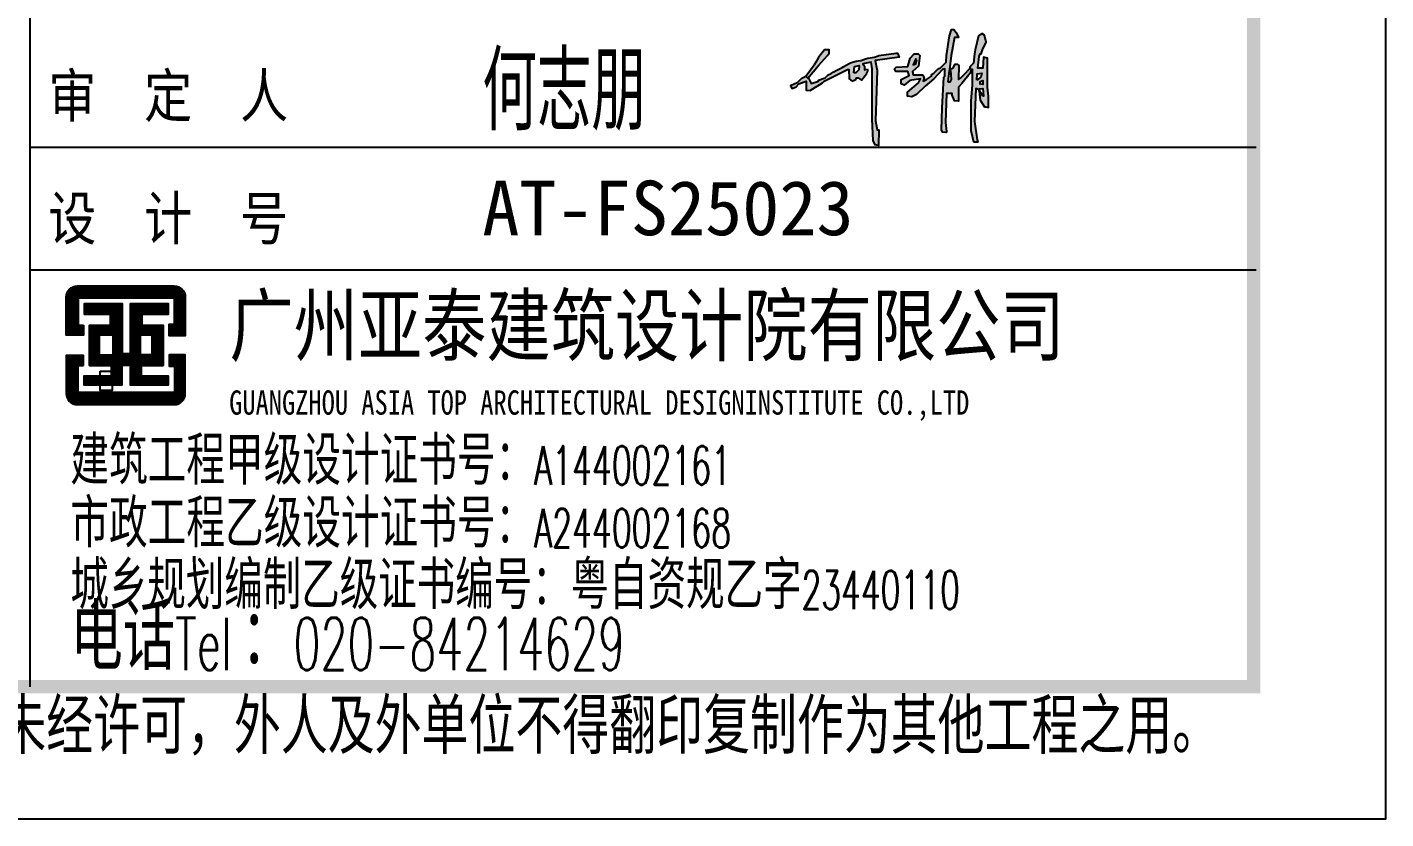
# Model space of a CAD drawing. Header units: millimetres. Extents: x 684779 to 686470, y 2544898 to 2545979.
# Drawn here: x 685718.8 to 685821.6, y 2545510.9 to 2545570.8 of the extents above; entities that cross this region are included whole.
import ezdxf

# ---------------------------------------------------------------- set-up
doc = ezdxf.new("R2010")
doc.units = ezdxf.units.MM
for name, color, linetype in [('13', 13, 'Continuous'), ('14', 14, 'Continuous'), ('PUB_TITLE', 4, 'Continuous'), ('RAS2DXF', 7, 'Continuous')]:
    doc.layers.add(name, color=color, linetype=linetype)
doc.styles.add('HT', font='')
doc.styles.add('HZTXT', font='romane.shx', dxfattribs={"width": 0.7, "bigfont": 'hztxt.shx'})
doc.styles.get("Standard").update_dxf_attribs({"font": ''})
doc.styles.add('TXT', font='txt')
doc.styles.add('天正', font='simplex8.shx', dxfattribs={"width": 0.8, "bigfont": 'hztxt.shx'})
doc.styles.add('宋体', font='')
doc.styles.get('HT').set_extended_font_data('SimHei')
doc.styles.get('Standard').set_extended_font_data('SimSun')
doc.styles.get('宋体').set_extended_font_data('SimSun')

# ---------------------------------------------------------------- blocks, each defined once
blk = doc.blocks.new('A$C38097BB6')
at = {"linetype": 'Continuous'}
h = blk.add_hatch(color=4, dxfattribs=at)
h.dxf.hatch_style = 1
h.paths.add_polyline_path([(1561, 923), (1554, 964), (1629, 1032), (1643, 1162), (1622, 1183), (1575, 1183), (1527, 1128), (1499, 1025), (1356, 1019), (1335, 998), (1349, 964), (1499, 964), (1513, 916), (1417, 868), (1417, 813), (1451, 800), (1520, 854), (1650, 875), (1629, 827), (1492, 711), (1492, 663), (1547, 656), (1602, 683), (1711, 786), (1814, 875), (1923, 991), (1951, 998), (1951, 909), (1937, 896), (1917, 519), (1910, 253), (1923, 225), (1964, 218), (1971, 232), (1958, 341), (1971, 697), (2040, 697), (2040, 677), (2067, 608), (2115, 601), (2115, 772), (2156, 820), (2259, 943), (2272, 991), (2286, 991), (2286, 800), (2272, 608), (2272, 239), (2306, 102), (2354, 102), (2347, 129), (2313, 355), (2327, 759), (2361, 745), (2373, 746), (2375, 752), (2416, 759), (2423, 663), (2402, 670), (2395, 704), (2382, 704), (2382, 725), (2368, 725), (2382, 615), (2436, 533), (2450, 533), (2484, 526), (2484, 663), (2471, 772), (2471, 1128), (2423, 1142), (2416, 1005), (2354, 1005), (2368, 1149), (2382, 1183), (2395, 1183), (2409, 1231), (2457, 1326), (2436, 1409), (2402, 1429), (2361, 1402), (2320, 1231), (2313, 1183), (2300, 1067), (2259, 1025), (2252, 998), (2224, 971), (2224, 964), (2142, 882), (2115, 868), (2122, 1039), (2101, 1053), (2074, 1053), (2053, 1012), (2005, 991), (2026, 1162), (2067, 1381), (2115, 1381), (2088, 1443), (2060, 1477), (2033, 1477), (2005, 1402), (1971, 1162), (1964, 1080), (1896, 1012), (1869, 998), (1814, 943), (1787, 930), (1787, 909), (1725, 868), (1684, 848), (1698, 889), (1677, 923)])
h.paths.add_polyline_path([(1561, 1046), (1595, 1121), (1608, 1108), (1595, 1060)], flags=16)
h.paths.add_polyline_path([(2005, 978), (2019, 978), (2026, 868), (2012, 834), (1992, 834)], flags=16)
h.paths.add_polyline_path([(2341, 861), (2347, 937), (2402, 943), (2389, 896)], flags=16)
h.paths.add_polyline_path([(2382, 812), (2382, 841), (2416, 854), (2416, 807)], flags=16)
h = blk.add_hatch(color=4, dxfattribs=at)
h.dxf.hatch_style = 1
h.paths.add_polyline_path([(254, 848), (254, 800), (254, 738), (268, 738), (302, 731), (453, 827), (473, 848), (761, 991), (774, 991), (781, 875), (815, 848), (863, 868), (870, 889), (891, 889), (932, 861), (993, 937), (1014, 976), (1002, 995), (966, 984), (966, 1032), (946, 1058), (1048, 1080), (1062, 998), (1062, 697), (1062, 383), (1075, 123), (1096, 68), (1137, 61), (1144, 253), (1123, 253), (1103, 362), (1123, 978), (1096, 1101), (1390, 1142), (1369, 1190), (1356, 1190), (1144, 1162), (1133, 1155), (1089, 1142), (1007, 1128), (981, 1121), (945, 1108), (933, 1104), (921, 1101), (891, 1094), (866, 1090), (822, 1080), (798, 1071), (770, 1059), (713, 1025), (696, 1014), (644, 991), (627, 980), (583, 957), (560, 941), (521, 923), (513, 917), (502, 903), (487, 889), (405, 861), (405, 848), (316, 820), (282, 882), (275, 882), (248, 909), (200, 882), (166, 848), (145, 827), (108, 810), (63, 788), (83, 759), (131, 779), (166, 813), (228, 837)])
h.paths.add_polyline_path([(836, 950), (843, 1025), (904, 1039), (897, 984), (863, 950)], flags=16)
h = blk.add_hatch(color=4, dxfattribs=at)
h.dxf.hatch_style = 1
h.paths.add_polyline_path([(248, 909), (275, 882), (405, 1039), (514, 1162), (535, 1190), (535, 1231), (480, 1231), (431, 1170), (405, 1135), (371, 1081), (350, 1046)])
for p, q in [((248, 909), (350, 1046)), ((1014, 976), (1002, 995))]:
    blk.add_line(p, q, dxfattribs=at)
at = {"layer": 'RAS2DXF', "color": 0}
for points in [[(2361, 745, 0), (2327, 759, 0), (2313, 355, 0), (2347, 129, 0), (2354, 102, 0), (2306, 102, 0), (2272, 239, 0), (2272, 608, 0), (2286, 800, 0), (2286, 991, 0), (2272, 991, 0), (2259, 943, 0), (2156, 820, 0), (2115, 772, 0), (2115, 601, 0), (2067, 608, 0), (2040, 677, 0), (2040, 697, 0), (1971, 697, 0), (1958, 341, 0), (1971, 232, 0), (1964, 218, 0), (1923, 225, 0), (1910, 253, 0), (1917, 519, 0), (1937, 896, 0), (1951, 909, 0), (1951, 998, 0), (1923, 991, 0), (1814, 875, 0), (1711, 786, 0), (1602, 683, 0), (1547, 656, 0), (1492, 663, 0), (1492, 711, 0), (1629, 827, 0), (1650, 875, 0), (1520, 854, 0), (1451, 800, 0), (1417, 813, 0), (1417, 868, 0), (1513, 916, 0), (1499, 964, 0), (1349, 964, 0), (1335, 998, 0), (1356, 1019, 0), (1499, 1025, 0), (1527, 1128, 0), (1575, 1183, 0), (1622, 1183, 0), (1643, 1162, 0), (1629, 1032, 0), (1554, 964, 0), (1561, 923, 0), (1677, 923, 0), (1698, 889, 0), (1684, 848, 0), (1725, 868, 0), (1787, 909, 0), (1787, 930, 0), (1814, 943, 0), (1869, 998, 0), (1896, 1012, 0), (1964, 1080, 0), (1971, 1162, 0), (2005, 1402, 0), (2033, 1477, 0), (2060, 1477, 0), (2088, 1443, 0), (2115, 1381, 0), (2067, 1381, 0), (2026, 1162, 0), (2005, 991, 0), (2053, 1012, 0), (2074, 1053, 0), (2101, 1053, 0), (2122, 1039, 0), (2115, 868, 0), (2142, 882, 0), (2224, 964, 0)], [(2368, 725, 0), (2375, 752, 0), (2416, 759, 0), (2423, 663, 0), (2402, 670, 0), (2395, 704, 0), (2382, 704, 0), (2382, 725, 0), (2368, 725, 0), (2382, 615, 0), (2436, 533, 0), (2450, 533, 0), (2484, 526, 0), (2484, 663, 0), (2471, 772, 0), (2471, 1128, 0), (2423, 1142, 0), (2416, 1005, 0), (2354, 1005, 0), (2368, 1149, 0), (2382, 1183, 0), (2395, 1183, 0), (2409, 1231, 0), (2457, 1326, 0), (2436, 1409, 0), (2402, 1429, 0), (2361, 1402, 0), (2320, 1231, 0), (2313, 1183, 0), (2300, 1067, 0), (2259, 1025, 0), (2252, 998, 0), (2224, 971, 0), (2224, 964, 0), (2224, 964, 0), (2224, 964, 0)], [(145, 827, 0), (166, 848, 0), (200, 882, 0), (248, 909, 0), (275, 882, 0), (282, 882, 0), (316, 820, 0), (405, 848, 0), (405, 861, 0), (487, 889, 0), (502, 903, 0), (513, 917, 0), (521, 923, 0), (560, 941, 0), (583, 957, 0), (627, 980, 0), (644, 991, 0), (696, 1014, 0), (713, 1025, 0), (770, 1059, 0), (798, 1071, 0), (822, 1080, 0), (866, 1090, 0), (891, 1094, 0), (921, 1101, 0), (933, 1104, 0), (945, 1108, 0), (981, 1121, 0), (1007, 1128, 0), (1089, 1142, 0), (1133, 1155, 0), (1144, 1162, 0), (1356, 1190, 0), (1369, 1190, 0), (1390, 1142, 0), (1096, 1101, 0), (1123, 978, 0), (1103, 362, 0), (1123, 253, 0), (1144, 253, 0), (1137, 61, 0), (1096, 68, 0), (1075, 123, 0), (1062, 383, 0), (1062, 697, 0), (1062, 998, 0), (1048, 1080, 0), (946, 1058, 0), (966, 1032, 0), (966, 984, 0), (1002, 995, 0)], [(275, 882, 0), (405, 1039, 0), (514, 1162, 0), (535, 1190, 0), (535, 1231, 0), (480, 1231, 0), (431, 1170, 0), (405, 1135, 0), (371, 1081, 0), (350, 1046, 0), (350, 1046, 0), (350, 1046, 0)], [(836, 950, 0), (843, 1025, 0), (904, 1039, 0), (897, 984, 0), (863, 950, 0), (836, 950, 0)], [(1608, 1108, 0), (1595, 1121, 0), (1561, 1046, 0), (1595, 1060, 0), (1608, 1108, 0), (1608, 1108, 0)], [(145, 827, 0), (108, 810, 0), (63, 788, 0), (83, 759, 0), (131, 779, 0), (166, 813, 0), (228, 837, 0), (254, 848, 0), (254, 800, 0), (254, 738, 0), (268, 738, 0), (302, 731, 0), (453, 827, 0), (473, 848, 0), (761, 991, 0), (774, 991, 0), (781, 875, 0), (815, 848, 0), (863, 868, 0), (870, 889, 0), (891, 889, 0), (932, 861, 0), (993, 937, 0), (1014, 976, 0)], [(1992, 834, 0), (2005, 978, 0), (2019, 978, 0), (2026, 868, 0), (2012, 834, 0), (1992, 834, 0)], [(2341, 861, 0), (2347, 937, 0), (2402, 943, 0), (2389, 896, 0), (2341, 861, 0)], [(2382, 807, 0), (2382, 841, 0), (2416, 854, 0), (2416, 807, 0), (2375, 813, 0)], [(2373, 746, 0), (2361, 745, 0)]]:
    blk.add_polyline3d(points, dxfattribs=at)
blk = doc.blocks.new('43TGREGEHE')
at = {"layer": '14'}
h = blk.add_hatch(dxfattribs=at)
h.set_pattern_fill('ANSI31', color=256, scale=0.786555, angle=135, style=0)
h.set_pattern_definition([(180, (684026.07152, 2544907.97853), (0, -0.098319415), [])])
edge = h.paths.add_edge_path()
edge.add_line((685736.551, 2545544.085), (685736.551, 2545543.441))
edge.add_line((685736.551, 2545543.441), (685735.444, 2545543.441))
edge.add_line((685735.444, 2545543.441), (685735.444, 2545545.886))
edge.add_arc((685736.152, 2545545.886), 0.708, 90, 180, ccw=False)
edge.add_line((685736.152, 2545546.594), (685742.366, 2545546.594))
edge.add_arc((685742.366, 2545545.886), 0.708, 0, 90, ccw=False)
edge.add_line((685743.074, 2545545.886), (685743.074, 2545543.401))
edge.add_line((685743.074, 2545543.401), (685742.055, 2545543.401))
edge.add_line((685742.055, 2545543.401), (685742.055, 2545544.141))
edge.add_line((685742.055, 2545544.141), (685742.282, 2545544.141))
edge.add_line((685742.282, 2545544.141), (685742.393, 2545544.141))
edge.add_line((685742.393, 2545544.141), (685742.393, 2545545.808))
edge.add_line((685742.393, 2545545.808), (685736.205, 2545545.808))
edge.add_line((685736.205, 2545545.808), (685736.205, 2545544.085))
edge.add_line((685736.205, 2545544.085), (685736.551, 2545544.085))
h.paths.add_polyline_path([(685739.556, 2545542.254), (685739.556, 2545545.463), (685741.973, 2545545.463), (685741.973, 2545544.77), (685740.294, 2545544.77), (685740.294, 2545544.09), (685741.65, 2545544.09), (685741.65, 2545541.49), (685740.24, 2545541.49), (685740.24, 2545540.839), (685741.987, 2545540.839), (685741.987, 2545540.233), (685739.563, 2545540.233), (685739.563, 2545541.503), (685739.015, 2545541.503), (685739.015, 2545540.233), (685736.591, 2545540.233), (685736.591, 2545540.839), (685738.338, 2545540.839), (685738.338, 2545541.49), (685736.928, 2545541.49), (685736.928, 2545544.09), (685738.285, 2545544.09), (685738.285, 2545544.77), (685736.605, 2545544.77), (685736.605, 2545545.463), (685739.023, 2545545.463), (685739.023, 2545542.254)])
h.paths.add_polyline_path([(685737.629, 2545543.433), (685738.397, 2545543.433), (685738.397, 2545542.206), (685737.629, 2545542.206)], flags=16)
h.paths.add_polyline_path([(685740.949, 2545543.433), (685740.182, 2545543.433), (685740.182, 2545542.206), (685740.949, 2545542.206)], flags=16)
edge = h.paths.add_edge_path()
edge.add_line((685736.551, 2545541.494), (685736.551, 2545542.138))
edge.add_line((685736.551, 2545542.138), (685735.444, 2545542.138))
edge.add_line((685735.444, 2545542.138), (685735.444, 2545539.693))
edge.add_arc((685736.152, 2545539.693), 0.708, 180, 270)
edge.add_line((685736.152, 2545538.986), (685742.366, 2545538.986))
edge.add_arc((685742.366, 2545539.693), 0.708, 270, 360)
edge.add_line((685743.074, 2545539.693), (685743.074, 2545542.179))
edge.add_line((685743.074, 2545542.179), (685742.055, 2545542.179))
edge.add_line((685742.055, 2545542.179), (685742.055, 2545541.439))
edge.add_line((685742.055, 2545541.439), (685742.282, 2545541.439))
edge.add_line((685742.282, 2545541.439), (685742.393, 2545541.439))
edge.add_line((685742.393, 2545541.439), (685742.393, 2545539.771))
edge.add_line((685742.393, 2545539.771), (685736.205, 2545539.771))
edge.add_line((685736.205, 2545539.771), (685736.205, 2545541.494))
edge.add_line((685736.205, 2545541.494), (685736.551, 2545541.494))
at = {"layer": '14', "color": 14}
for p, q in [((685733.102, 2545802.152), (685733.102, 2545520.885)), ((685733.102, 2545802.152), (685733.102, 2545520.885)), ((685733.102, 2545555.493), (685811.758, 2545555.493)), ((685733.102, 2545547.628), (685811.758, 2545547.628)), ((685733.102, 2545547.628), (685811.758, 2545547.628))]:
    blk.add_line(p, q, dxfattribs=at)
at = {"layer": '14'}
for points in [[(685736.551, 2545544.085), (685736.551, 2545543.441), (685735.444, 2545543.441), (685735.444, 2545545.886, -0.414214), (685736.152, 2545546.594), (685742.366, 2545546.594, -0.414214), (685743.074, 2545545.886), (685743.074, 2545543.401), (685742.055, 2545543.401), (685742.055, 2545544.141), (685742.282, 2545544.141), (685742.393, 2545544.141), (685742.393, 2545545.808), (685736.205, 2545545.808), (685736.205, 2545544.085)], [(685736.551, 2545541.494), (685736.551, 2545542.138), (685735.444, 2545542.138), (685735.444, 2545539.693, 0.414214), (685736.152, 2545538.986), (685742.366, 2545538.986, 0.414214), (685743.074, 2545539.693), (685743.074, 2545542.179), (685742.055, 2545542.179), (685742.055, 2545541.439), (685742.282, 2545541.439), (685742.393, 2545541.439), (685742.393, 2545539.771), (685736.205, 2545539.771), (685736.205, 2545541.494)]]:
    blk.add_lwpolyline(points, format="xyb", close=True, dxfattribs=at)
blk.add_lwpolyline([(685739.556, 2545542.254), (685739.556, 2545542.254), (685739.556, 2545545.463), (685741.973, 2545545.463), (685741.973, 2545544.77), (685740.294, 2545544.77), (685740.294, 2545544.09), (685741.65, 2545544.09), (685741.65, 2545541.49), (685740.24, 2545541.49), (685740.24, 2545540.839), (685741.987, 2545540.839), (685741.987, 2545540.233), (685739.563, 2545540.233), (685739.563, 2545541.503), (685739.015, 2545541.503), (685739.015, 2545540.233), (685736.591, 2545540.233), (685736.591, 2545540.839), (685738.338, 2545540.839), (685738.338, 2545541.49), (685736.928, 2545541.49), (685736.928, 2545544.09), (685738.285, 2545544.09), (685738.285, 2545544.77), (685736.605, 2545544.77), (685736.605, 2545545.463), (685739.023, 2545545.463), (685739.023, 2545542.254), (685739.556, 2545542.254)], dxfattribs=at)
for points in [[(685740.949, 2545543.433), (685740.182, 2545543.433), (685740.182, 2545542.206), (685740.949, 2545542.206)], [(685737.629, 2545541.12), (685738.397, 2545541.12), (685738.397, 2545539.894), (685737.629, 2545539.894)]]:
    blk.add_lwpolyline(points, close=True, dxfattribs=at)
at = {"xscale": 0.0052437021305928, "yscale": 0.0052437021305928, "zscale": 0.0052437021305928}
blk.add_blockref('A$C38097BB6', (685781.562, 2545555.292), dxfattribs=at)
at = {"layer": '13', "color": 7, "style": 'HZTXT', "width": 0.7}
blk.add_text('何志朋', height=5, dxfattribs=at).set_placement((685762.124, 2545556.577))
at = {"layer": '13', "color": 7, "style": 'TXT'}
blk.add_text('AT-FS25023', height=3.5, dxfattribs=at).set_placement((685762.124, 2545549.851))
at = {"layer": '13', "color": 13, "style": '天正'}
for s, height, rotation, width, p in [('建筑工程甲级设计证书号：', 3.09853, 359.99975, 0.8, (685735.71, 2545533.845)), ('A144002161', 2.4788, 359.99975, 0.6, (685765.456, 2545533.845)), ('市政工程乙级设计证书号：', 3.09853, 359.99975, 0.8, (685735.71, 2545529.817)), ('A244002168', 2.4788, 359.99975, 0.6, (685765.456, 2545529.817)), ('城乡规划编制乙级证书编号：粤自资规乙字', 3.08458, 359.99975, 0.8, (685735.71, 2545525.862)), ('23440110', 2.4677, 359.99975, 0.6, (685782.595, 2545525.862)), ('电话', 4.2011, 359.99981, 0.8, (685735.71, 2545521.953)), ('Tel', 3.3609, 359.99981, 0.6, (685742.431, 2545521.953)), ('：', 4.201, 359.99981, 0.8, (685746.657, 2545521.953)), ('020-84214629', 3.3609, 359.99981, 0.6, (685750.018, 2545521.953))]:
    blk.add_text(s, height=height, rotation=rotation, dxfattribs=dict(at, width=width)).set_placement(p)
at = {"layer": '14', "color": 14, "style": '宋体', "width": 0.82}
for s, p in [('审  定  人', (685734.293, 2545557.426, -195.418)), ('设  计  号', (685734.293, 2545549.56, -195.418))]:
    blk.add_text(s, height=2.7529, dxfattribs=at).set_placement(p)
at = {"layer": '14', "style": 'HT', "width": 0.8}
blk.add_text('广州亚泰建筑设计院有限公司', height=3.77547, dxfattribs=at).set_placement((685745.912, 2545542.177))
at = {"layer": '14', "width": 0.8}
blk.add_text('GUANGZHOU ASIA TOP ARCHITECTURAL DESIGNINSTITUTE CO.,LTD', height=1.55738, rotation=359.99972, dxfattribs=at).set_placement((685745.891, 2545538.339, -195.418))
at = {"layer": '14', "style": 'HZTXT', "width": 0.85}
blk.add_text('图纸版权属设计单位所有，未经许可，外人及外单位不得翻印复制作为其他工程之用。', height=3.5395, rotation=359.99972, dxfattribs=at).set_placement((685695.05, 2545516.572))

msp = doc.modelspace()

# ---------------------------------------------------------------- linework, layer by layer
at = {"layer": 'PUB_TITLE'}
msp.add_lwpolyline([(685227.59, 2545510.885), (685821.59, 2545510.885), (685821.59, 2545930.885), (685227.59, 2545930.885)], close=True, dxfattribs=at)
at = {"layer": 'PUB_TITLE', "const_width": 1}
msp.add_lwpolyline([(685252.59, 2545520.885), (685811.59, 2545520.885), (685811.59, 2545920.885), (685252.59, 2545920.885)], close=True, dxfattribs=at)

# ---------------------------------------------------------------- block references
at = {"xscale": 1.179999999999999, "yscale": 1.179999999999999, "zscale": 1.179999999999999}
msp.add_blockref('43TGREGEHE', (-123446.086, -458193.759), dxfattribs=at)

doc.saveas('drawing.dxf')
